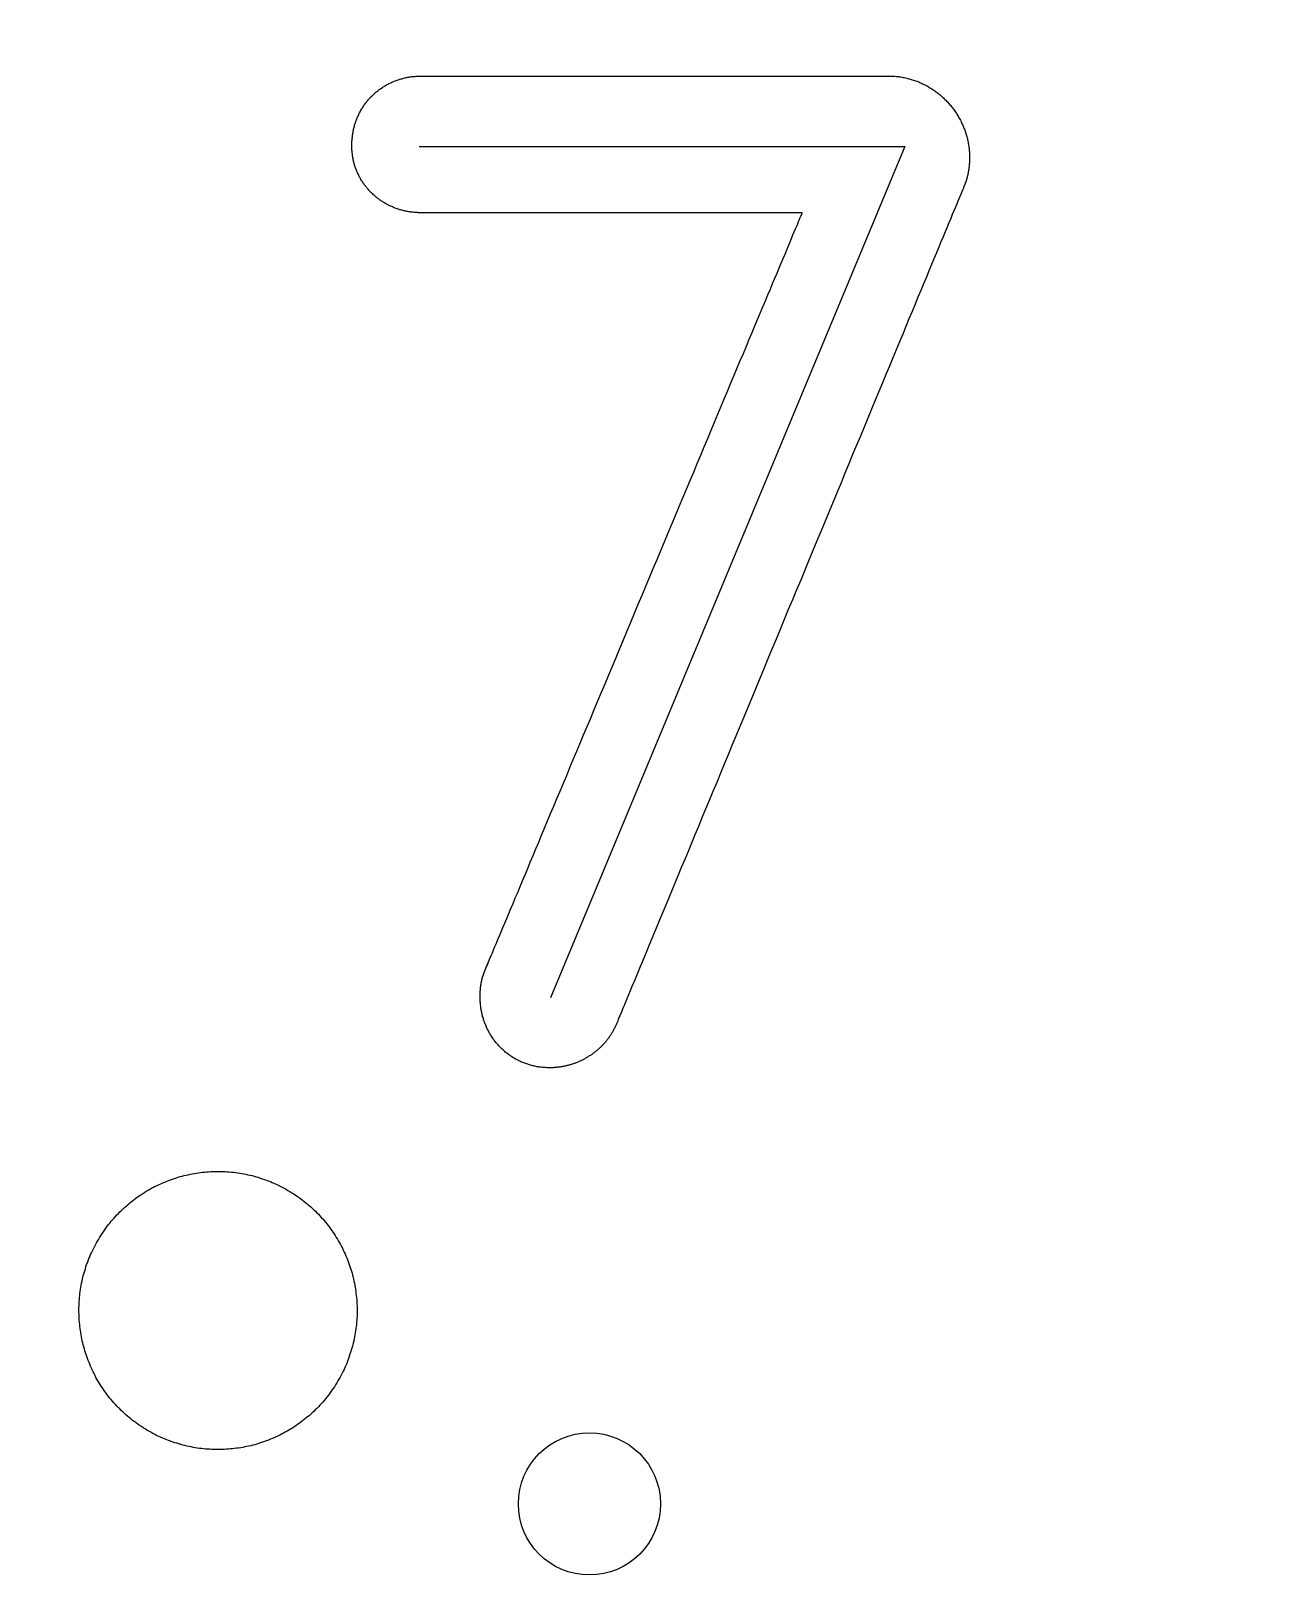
# Model space of a CAD drawing. Extents: x 0.2 to 12, y 0.1 to 9.6.
# Drawn here: x 6.188 to 7.29, y 1.084 to 2.446 of the extents above; entities that cross this region are included whole.
import ezdxf

# ---------------------------------------------------------------- set-up
doc = ezdxf.new("R2010")
doc.units = 0
doc.header["$MEASUREMENT"] = 0
doc.layers.get('0').update_dxf_attribs({"color": 3, "linetype": 'CONTINUOUS'})
doc.layers.add('Engrave', color=6, linetype='CONTINUOUS')

msp = doc.modelspace()

# ---------------------------------------------------------------- linework, layer by layer
msp.add_lwpolyline([(10.1758, 1.0143, 3.52937), (6.0454, 1.0143, -0.260301)], format="xyb")
msp.add_lwpolyline([(6.5875, 1.6207), (6.5908, 1.6287), (6.5916, 1.6307), (6.5926, 1.6328), (6.5936, 1.6352), (6.5946, 1.6378), (6.5958, 1.6406), (6.5971, 1.6436), (6.5984, 1.6468), (6.5998, 1.6501), (6.6013, 1.6537), (6.6028, 1.6574), (6.6045, 1.6613), (6.6062, 1.6654), (6.608, 1.6696), (6.6098, 1.6741), (6.6117, 1.6786), (6.6137, 1.6834), (6.6158, 1.6883), (6.6179, 1.6933), (6.6201, 1.6985), (6.6223, 1.7038), (6.6246, 1.7093), (6.6269, 1.7149), (6.6293, 1.7206), (6.6318, 1.7265), (6.6343, 1.7324), (6.6368, 1.7385), (6.6394, 1.7448), (6.6421, 1.7511), (6.6448, 1.7575), (6.6475, 1.764), (6.6503, 1.7707), (6.6531, 1.7774), (6.656, 1.7842), (6.6589, 1.7911), (6.6618, 1.7981), (6.6647, 1.8052), (6.6677, 1.8124), (6.6708, 1.8196), (6.6738, 1.8269), (6.6769, 1.8342), (6.68, 1.8416), (6.6831, 1.8491), (6.6863, 1.8566), (6.6895, 1.8642), (6.6927, 1.8718), (6.6959, 1.8795), (6.6991, 1.8872), (6.7023, 1.8949), (6.7056, 1.9026), (6.7088, 1.9104), (6.7121, 1.9182), (6.7154, 1.926), (6.7186, 1.9339), (6.7219, 1.9417), (6.7252, 1.9496), (6.7285, 1.9574), (6.7318, 1.9653), (6.7351, 1.9731), (6.7384, 1.981), (6.7416, 1.9888), (6.7449, 1.9966), (6.7482, 2.0044), (6.7514, 2.0121), (6.7546, 2.0198), (6.7579, 2.0275), (6.7611, 2.0352), (6.7643, 2.0428), (6.7674, 2.0504), (6.7706, 2.0579), (6.7737, 2.0654), (6.7768, 2.0728), (6.7799, 2.0801), (6.783, 2.0874), (6.786, 2.0946), (6.789, 2.1018), (6.7919, 2.1089), (6.7949, 2.1159), (6.7978, 2.1228), (6.8006, 2.1296), (6.8034, 2.1363), (6.8062, 2.143), (6.8089, 2.1495), (6.8116, 2.1559), (6.8143, 2.1622), (6.8169, 2.1685), (6.8194, 2.1746), (6.8219, 2.1805), (6.8244, 2.1864), (6.8268, 2.1921), (6.8291, 2.1977), (6.8314, 2.2032), (6.8337, 2.2085), (6.8358, 2.2137), (6.838, 2.2187), (6.84, 2.2236), (6.842, 2.2284), (6.8439, 2.2329), (6.8457, 2.2374), (6.8475, 2.2416), (6.8492, 2.2457), (6.8509, 2.2496), (6.8524, 2.2533), (6.8539, 2.2569), (6.8553, 2.2602), (6.8567, 2.2634), (6.8579, 2.2664), (6.8591, 2.2692), (6.8602, 2.2718), (6.8612, 2.2742), (6.8621, 2.2763), (6.8629, 2.2783), (6.8636, 2.28), (6.8643, 2.2816), (6.8648, 2.2829), (6.8653, 2.2839), (6.8656, 2.2848), (6.8659, 2.2854), (6.866, 2.2857), (6.8661, 2.2859), (6.866, 2.2859), (6.8658, 2.2859), (6.8655, 2.2859), (6.8651, 2.2859), (6.8645, 2.2859), (6.8639, 2.2859), (6.8631, 2.2859), (6.8622, 2.2859), (6.8613, 2.2859), (6.8602, 2.2859), (6.859, 2.2859), (6.8577, 2.2859), (6.8563, 2.2859), (6.8548, 2.2859), (6.8532, 2.2859), (6.8515, 2.2859), (6.8497, 2.2859), (6.8478, 2.2859), (6.8458, 2.2859), (6.8438, 2.2859), (6.8416, 2.2859), (6.8394, 2.2859), (6.8371, 2.2859), (6.8347, 2.2859), (6.8323, 2.2859), (6.8297, 2.2859), (6.8271, 2.2859), (6.8244, 2.2859), (6.8217, 2.2859), (6.8188, 2.2859), (6.816, 2.2859), (6.813, 2.2859), (6.81, 2.2859), (6.8069, 2.2859), (6.8038, 2.2859), (6.8006, 2.2859), (6.7974, 2.2859), (6.7941, 2.2859), (6.7907, 2.2859), (6.7873, 2.2859), (6.7839, 2.2859), (6.7804, 2.2859), (6.7769, 2.2859), (6.7733, 2.2859), (6.7697, 2.2859), (6.7661, 2.2859), (6.7624, 2.2859), (6.7587, 2.2859), (6.755, 2.2859), (6.7512, 2.2859), (6.7474, 2.2859), (6.7436, 2.2859), (6.7398, 2.2859), (6.7359, 2.2859), (6.7321, 2.2859), (6.7282, 2.2859), (6.7243, 2.2859), (6.7203, 2.2859), (6.7164, 2.2859), (6.7125, 2.2859), (6.7085, 2.2859), (6.7046, 2.2859), (6.7006, 2.2859), (6.6967, 2.2859), (6.6927, 2.2859), (6.6888, 2.2859), (6.6848, 2.2859), (6.6809, 2.2859), (6.677, 2.2859), (6.673, 2.2859), (6.6691, 2.2859), (6.6652, 2.2859), (6.6614, 2.2859), (6.6575, 2.2859), (6.6537, 2.2859), (6.6499, 2.2859), (6.6461, 2.2859), (6.6423, 2.2859), (6.6386, 2.2859), (6.6349, 2.2859), (6.6312, 2.2859), (6.6276, 2.2859), (6.624, 2.2859), (6.6204, 2.2859), (6.6169, 2.2859), (6.6134, 2.2859), (6.61, 2.2859), (6.6066, 2.2859), (6.6032, 2.2859), (6.5999, 2.2859), (6.5967, 2.2859), (6.5935, 2.2859), (6.5904, 2.2859), (6.5873, 2.2859), (6.5843, 2.2859), (6.5813, 2.2859), (6.5785, 2.2859), (6.5756, 2.2859), (6.5729, 2.2859), (6.5702, 2.2859), (6.5676, 2.2859), (6.5651, 2.2859), (6.5626, 2.2859), (6.5602, 2.2859), (6.5579, 2.2859), (6.5557, 2.2859), (6.5535, 2.2859), (6.5515, 2.2859), (6.5495, 2.2859), (6.5476, 2.2859), (6.5458, 2.2859), (6.5441, 2.2859), (6.5425, 2.2859), (6.541, 2.2859), (6.5396, 2.2859), (6.5383, 2.2859), (6.5371, 2.2859), (6.536, 2.2859), (6.5351, 2.2859), (6.5342, 2.2859), (6.5334, 2.2859), (6.5327, 2.2859), (6.5322, 2.2859), (6.5318, 2.2859), (6.5315, 2.2859), (6.5313, 2.2859), (6.5312, 2.2859), (6.5303, 2.2859), (6.5293, 2.2859), (6.5284, 2.2859), (6.5274, 2.286), (6.5265, 2.286), (6.5256, 2.2861), (6.5247, 2.2862), (6.5237, 2.2863), (6.5228, 2.2864), (6.5219, 2.2865), (6.521, 2.2866), (6.5201, 2.2868), (6.5192, 2.2869), (6.5183, 2.2871), (6.5175, 2.2873), (6.5166, 2.2875), (6.5157, 2.2877), (6.5148, 2.2879), (6.514, 2.2881), (6.5131, 2.2884), (6.5123, 2.2886), (6.5115, 2.2889), (6.5106, 2.2891), (6.5098, 2.2894), (6.509, 2.2897), (6.5082, 2.29), (6.5073, 2.2903), (6.5066, 2.2906), (6.5058, 2.291), (6.505, 2.2913), (6.5042, 2.2917), (6.5034, 2.292), (6.5026, 2.2924), (6.5019, 2.2928), (6.5011, 2.2932), (6.5004, 2.2936), (6.4996, 2.294), (6.4989, 2.2944), (6.4982, 2.2948), (6.4975, 2.2953), (6.4968, 2.2957), (6.4961, 2.2962), (6.4954, 2.2967), (6.4947, 2.2971), (6.494, 2.2976), (6.4933, 2.2981), (6.4927, 2.2986), (6.492, 2.2991), (6.4914, 2.2996), (6.4907, 2.3002), (6.4901, 2.3007), (6.4895, 2.3013), (6.4889, 2.3018), (6.4883, 2.3024), (6.4877, 2.3029), (6.4871, 2.3035), (6.4865, 2.3041), (6.4859, 2.3047), (6.4854, 2.3053), (6.4848, 2.3059), (6.4843, 2.3065), (6.4837, 2.3071), (6.4832, 2.3077), (6.4827, 2.3084), (6.4822, 2.309), (6.4817, 2.3097), (6.4812, 2.3103), (6.4807, 2.311), (6.4803, 2.3117), (6.4798, 2.3123), (6.4793, 2.313), (6.4789, 2.3137), (6.4785, 2.3144), (6.478, 2.3151), (6.4776, 2.3158), (6.4772, 2.3165), (6.4768, 2.3172), (6.4764, 2.3179), (6.4761, 2.3187), (6.4757, 2.3194), (6.4754, 2.3201), (6.475, 2.3209), (6.4747, 2.3216), (6.4744, 2.3224), (6.4741, 2.3231), (6.4738, 2.3239), (6.4735, 2.3247), (6.4732, 2.3254), (6.4729, 2.3262), (6.4727, 2.327), (6.4724, 2.3278), (6.4722, 2.3286), (6.472, 2.3294), (6.4718, 2.3302), (6.4715, 2.331), (6.4714, 2.3318), (6.4712, 2.3326), (6.471, 2.3334), (6.4709, 2.3342), (6.4707, 2.3351), (6.4706, 2.3359), (6.4705, 2.3367), (6.4704, 2.3376), (6.4703, 2.3384), (6.4702, 2.3392), (6.4701, 2.3401), (6.47, 2.3409), (6.47, 2.3418), (6.4699, 2.3426), (6.4699, 2.3435), (6.4699, 2.3443), (6.4699, 2.3452), (6.4699, 2.3461), (6.4699, 2.347), (6.47, 2.348), (6.47, 2.3489), (6.4701, 2.3498), (6.4702, 2.3507), (6.4703, 2.3516), (6.4704, 2.3525), (6.4705, 2.3534), (6.4706, 2.3542), (6.4707, 2.3551), (6.4709, 2.356), (6.471, 2.3569), (6.4712, 2.3577), (6.4714, 2.3586), (6.4715, 2.3594), (6.4718, 2.3603), (6.472, 2.3612), (6.4722, 2.362), (6.4724, 2.3628), (6.4727, 2.3637), (6.4729, 2.3645), (6.4732, 2.3653), (6.4735, 2.3661), (6.4738, 2.3669), (6.4741, 2.3677), (6.4744, 2.3685), (6.4747, 2.3693), (6.475, 2.3701), (6.4754, 2.3709), (6.4757, 2.3717), (6.4761, 2.3724), (6.4764, 2.3732), (6.4768, 2.3739), (6.4772, 2.3747), (6.4776, 2.3754), (6.478, 2.3762), (6.4785, 2.3769), (6.4789, 2.3776), (6.4793, 2.3783), (6.4798, 2.379), (6.4803, 2.3797), (6.4807, 2.3804), (6.4812, 2.3811), (6.4817, 2.3818), (6.4822, 2.3825), (6.4827, 2.3831), (6.4832, 2.3838), (6.4837, 2.3844), (6.4843, 2.3851), (6.4848, 2.3857), (6.4854, 2.3863), (6.4859, 2.3869), (6.4865, 2.3875), (6.4871, 2.3881), (6.4877, 2.3887), (6.4883, 2.3893), (6.4889, 2.3899), (6.4895, 2.3905), (6.4901, 2.391), (6.4907, 2.3916), (6.4914, 2.3921), (6.492, 2.3926), (6.4927, 2.3932), (6.4933, 2.3937), (6.494, 2.3942), (6.4947, 2.3947), (6.4954, 2.3952), (6.4961, 2.3956), (6.4968, 2.3961), (6.4975, 2.3966), (6.4982, 2.397), (6.4989, 2.3974), (6.4996, 2.3979), (6.5004, 2.3983), (6.5011, 2.3987), (6.5019, 2.3991), (6.5026, 2.3995), (6.5034, 2.3999), (6.5042, 2.4002), (6.505, 2.4006), (6.5058, 2.4009), (6.5066, 2.4013), (6.5073, 2.4016), (6.5082, 2.4019), (6.509, 2.4022), (6.5098, 2.4025), (6.5106, 2.4028), (6.5115, 2.4031), (6.5123, 2.4033), (6.5131, 2.4036), (6.514, 2.4038), (6.5148, 2.404), (6.5157, 2.4043), (6.5166, 2.4045), (6.5175, 2.4047), (6.5183, 2.4048), (6.5192, 2.405), (6.5201, 2.4052), (6.521, 2.4053), (6.5219, 2.4054), (6.5228, 2.4056), (6.5237, 2.4057), (6.5247, 2.4058), (6.5256, 2.4058), (6.5265, 2.4059), (6.5274, 2.406), (6.5284, 2.406), (6.5293, 2.406), (6.5303, 2.4061), (6.5312, 2.4061), (6.5313, 2.4061), (6.5315, 2.4061), (6.5319, 2.4061), (6.5324, 2.4061), (6.5331, 2.4061), (6.5339, 2.4061), (6.5348, 2.4061), (6.5359, 2.4061), (6.5371, 2.4061), (6.5385, 2.4061), (6.5399, 2.4061), (6.5415, 2.4061), (6.5433, 2.4061), (6.5451, 2.4061), (6.5471, 2.4061), (6.5492, 2.4061), (6.5514, 2.4061), (6.5537, 2.4061), (6.5561, 2.4061), (6.5586, 2.4061), (6.5612, 2.4061), (6.564, 2.4061), (6.5668, 2.4061), (6.5697, 2.4061), (6.5727, 2.4061), (6.5759, 2.4061), (6.5791, 2.4061), (6.5823, 2.4061), (6.5857, 2.4061), (6.5892, 2.4061), (6.5927, 2.4061), (6.5963, 2.4061), (6.6, 2.4061), (6.6038, 2.4061), (6.6077, 2.4061), (6.6116, 2.4061), (6.6155, 2.4061), (6.6196, 2.4061), (6.6237, 2.4061), (6.6278, 2.4061), (6.6321, 2.4061), (6.6363, 2.4061), (6.6406, 2.4061), (6.645, 2.4061), (6.6494, 2.4061), (6.6539, 2.4061), (6.6584, 2.4061), (6.6629, 2.4061), (6.6675, 2.4061), (6.6721, 2.4061), (6.6768, 2.4061), (6.6815, 2.4061), (6.6862, 2.4061), (6.6909, 2.4061), (6.6957, 2.4061), (6.7004, 2.4061), (6.7052, 2.4061), (6.71, 2.4061), (6.7149, 2.4061), (6.7197, 2.4061), (6.7245, 2.4061), (6.7294, 2.4061), (6.7342, 2.4061), (6.7391, 2.4061), (6.7439, 2.4061), (6.7488, 2.4061), (6.7536, 2.4061), (6.7585, 2.4061), (6.7633, 2.4061), (6.7681, 2.4061), (6.7729, 2.4061), (6.7777, 2.4061), (6.7824, 2.4061), (6.7872, 2.4061), (6.7919, 2.4061), (6.7965, 2.4061), (6.8012, 2.4061), (6.8058, 2.4061), (6.8104, 2.4061), (6.8149, 2.4061), (6.8194, 2.4061), (6.8239, 2.4061), (6.8283, 2.4061), (6.8327, 2.4061), (6.837, 2.4061), (6.8413, 2.4061), (6.8455, 2.4061), (6.8497, 2.4061), (6.8538, 2.4061), (6.8578, 2.4061), (6.8618, 2.4061), (6.8657, 2.4061), (6.8695, 2.4061), (6.8733, 2.4061), (6.877, 2.4061), (6.8806, 2.4061), (6.8842, 2.4061), (6.8876, 2.4061), (6.891, 2.4061), (6.8943, 2.4061), (6.8975, 2.4061), (6.9006, 2.4061), (6.9036, 2.4061), (6.9066, 2.4061), (6.9094, 2.4061), (6.9121, 2.4061), (6.9148, 2.4061), (6.9173, 2.4061), (6.9197, 2.4061), (6.922, 2.4061), (6.9242, 2.4061), (6.9263, 2.4061), (6.9282, 2.4061), (6.9301, 2.4061), (6.9318, 2.4061), (6.9334, 2.4061), (6.9349, 2.4061), (6.9362, 2.4061), (6.9374, 2.4061), (6.9385, 2.4061), (6.9394, 2.4061), (6.9402, 2.4061), (6.9409, 2.4061), (6.9414, 2.4061), (6.9418, 2.4061), (6.942, 2.4061), (6.9421, 2.4061), (6.9432, 2.4061), (6.9443, 2.406), (6.9453, 2.406), (6.9464, 2.4059), (6.9475, 2.4059), (6.9486, 2.4058), (6.9496, 2.4057), (6.9507, 2.4056), (6.9517, 2.4054), (6.9527, 2.4053), (6.9538, 2.4051), (6.9548, 2.4049), (6.9558, 2.4047), (6.9568, 2.4045), (6.9579, 2.4043), (6.9589, 2.404), (6.9599, 2.4038), (6.9609, 2.4035), (6.9618, 2.4032), (6.9628, 2.4029), (6.9638, 2.4026), (6.9648, 2.4023), (6.9657, 2.402), (6.9667, 2.4016), (6.9676, 2.4013), (6.9686, 2.4009), (6.9695, 2.4005), (6.9704, 2.4001), (6.9713, 2.3997), (6.9722, 2.3992), (6.9731, 2.3988), (6.974, 2.3983), (6.9749, 2.3979), (6.9758, 2.3974), (6.9767, 2.3969), (6.9775, 2.3964), (6.9784, 2.3959), (6.9792, 2.3954), (6.9801, 2.3948), (6.9809, 2.3943), (6.9817, 2.3937), (6.9826, 2.3932), (6.9834, 2.3926), (6.9842, 2.392), (6.9849, 2.3914), (6.9857, 2.3908), (6.9865, 2.3901), (6.9873, 2.3895), (6.988, 2.3889), (6.9888, 2.3882), (6.9895, 2.3876), (6.9902, 2.3869), (6.9909, 2.3862), (6.9916, 2.3855), (6.9923, 2.3848), (6.993, 2.3841), (6.9937, 2.3834), (6.9944, 2.3827), (6.995, 2.3819), (6.9957, 2.3812), (6.9963, 2.3805), (6.9969, 2.3797), (6.9976, 2.3789), (6.9982, 2.3782), (6.9988, 2.3774), (6.9993, 2.3766), (6.9999, 2.3758), (7.0005, 2.375), (7.001, 2.3742), (7.0016, 2.3733), (7.0021, 2.3725), (7.0026, 2.3717), (7.0031, 2.3709), (7.0036, 2.37), (7.0041, 2.3692), (7.0046, 2.3683), (7.0051, 2.3674), (7.0055, 2.3666), (7.0059, 2.3657), (7.0064, 2.3648), (7.0068, 2.3639), (7.0072, 2.363), (7.0076, 2.3621), (7.008, 2.3612), (7.0083, 2.3603), (7.0087, 2.3594), (7.009, 2.3585), (7.0093, 2.3576), (7.0097, 2.3566), (7.01, 2.3557), (7.0103, 2.3548), (7.0105, 2.3538), (7.0108, 2.3529), (7.0111, 2.3519), (7.0113, 2.351), (7.0115, 2.3501), (7.0117, 2.3491), (7.0119, 2.3481), (7.0121, 2.3472), (7.0123, 2.3462), (7.0124, 2.3452), (7.0126, 2.3443), (7.0127, 2.3433), (7.0128, 2.3423), (7.0129, 2.3413), (7.013, 2.3404), (7.0131, 2.3394), (7.0131, 2.3384), (7.0132, 2.3374), (7.0132, 2.3364), (7.0132, 2.3354), (7.0132, 2.3348), (7.0132, 2.3346), (7.0132, 2.3344), (7.0132, 2.3341), (7.0132, 2.3339), (7.0132, 2.3337), (7.0132, 2.3334), (7.0132, 2.3332), (7.0132, 2.333), (7.0132, 2.3327), (7.0132, 2.3325), (7.0132, 2.3323), (7.0132, 2.332), (7.0132, 2.3318), (7.0132, 2.3316), (7.0132, 2.3314), (7.0132, 2.3311), (7.0131, 2.3309), (7.0131, 2.3307), (7.0131, 2.3304), (7.0131, 2.3302), (7.0131, 2.33), (7.0131, 2.3297), (7.0131, 2.3295), (7.0131, 2.3293), (7.013, 2.3291), (7.013, 2.3288), (7.013, 2.3286), (7.013, 2.3284), (7.013, 2.3281), (7.0129, 2.3279), (7.0129, 2.3277), (7.0129, 2.3274), (7.0129, 2.3272), (7.0129, 2.327), (7.0128, 2.3267), (7.0128, 2.3265), (7.0128, 2.3263), (7.0128, 2.326), (7.0127, 2.3258), (7.0127, 2.3256), (7.0127, 2.3254), (7.0126, 2.3251), (7.0126, 2.3249), (7.0126, 2.3247), (7.0125, 2.3244), (7.0125, 2.3242), (7.0125, 2.324), (7.0124, 2.3237), (7.0124, 2.3235), (7.0124, 2.3233), (7.0123, 2.323), (7.0123, 2.3228), (7.0123, 2.3226), (7.0122, 2.3224), (7.0122, 2.3221), (7.0121, 2.3219), (7.0121, 2.3217), (7.0121, 2.3214), (7.012, 2.3212), (7.012, 2.321), (7.0119, 2.3207), (7.0119, 2.3205), (7.0118, 2.3203), (7.0118, 2.32), (7.0117, 2.3198), (7.0117, 2.3196), (7.0116, 2.3194), (7.0116, 2.3191), (7.0115, 2.3189), (7.0115, 2.3187), (7.0114, 2.3184), (7.0113, 2.3182), (7.0113, 2.318), (7.0112, 2.3177), (7.0112, 2.3175), (7.0111, 2.3173), (7.0111, 2.317), (7.011, 2.3168), (7.0109, 2.3166), (7.0109, 2.3163), (7.0108, 2.3161), (7.0107, 2.3159), (7.0107, 2.3157), (7.0106, 2.3154), (7.0105, 2.3152), (7.0105, 2.315), (7.0104, 2.3147), (7.0103, 2.3145), (7.0102, 2.3143), (7.0102, 2.314), (7.0101, 2.3138), (7.01, 2.3136), (7.0099, 2.3134), (7.0099, 2.3131), (7.0098, 2.3129), (7.0097, 2.3126), (7.0096, 2.3124), (7.0095, 2.3122), (7.0094, 2.312), (7.0094, 2.3117), (7.0093, 2.3115), (7.0092, 2.3113), (7.0091, 2.311), (7.009, 2.3108), (7.0089, 2.3106), (7.0088, 2.3103), (7.0087, 2.3101), (7.0086, 2.3099), (7.0085, 2.3096), (7.0084, 2.3094), (7.0083, 2.3092), (7.0083, 2.309), (7.0081, 2.3086), (7.0078, 2.308), (7.0075, 2.307), (7.007, 2.3059), (7.0064, 2.3044), (7.0057, 2.3027), (7.0049, 2.3008), (7.004, 2.2986), (7.003, 2.2962), (7.0019, 2.2936), (7.0007, 2.2907), (6.9994, 2.2876), (6.998, 2.2843), (6.9966, 2.2808), (6.995, 2.2771), (6.9934, 2.2731), (6.9917, 2.269), (6.9899, 2.2647), (6.988, 2.2602), (6.9861, 2.2555), (6.984, 2.2506), (6.9819, 2.2455), (6.9797, 2.2403), (6.9775, 2.2349), (6.9752, 2.2293), (6.9728, 2.2235), (6.9704, 2.2176), (6.9678, 2.2116), (6.9653, 2.2054), (6.9626, 2.1991), (6.9599, 2.1926), (6.9572, 2.1859), (6.9544, 2.1792), (6.9515, 2.1723), (6.9486, 2.1653), (6.9457, 2.1582), (6.9427, 2.151), (6.9396, 2.1436), (6.9365, 2.1362), (6.9334, 2.1286), (6.9302, 2.121), (6.927, 2.1132), (6.9238, 2.1054), (6.9205, 2.0975), (6.9172, 2.0895), (6.9138, 2.0814), (6.9104, 2.0733), (6.907, 2.0651), (6.9036, 2.0568), (6.9002, 2.0485), (6.8967, 2.0401), (6.8932, 2.0317), (6.8897, 2.0232), (6.8861, 2.0147), (6.8826, 2.0061), (6.879, 1.9975), (6.8754, 1.9889), (6.8718, 1.9803), (6.8683, 1.9716), (6.8647, 1.9629), (6.861, 1.9543), (6.8574, 1.9456), (6.8538, 1.9369), (6.8502, 1.9282), (6.8466, 1.9195), (6.843, 1.9108), (6.8394, 1.9022), (6.8358, 1.8936), (6.8323, 1.8849), (6.8287, 1.8764), (6.8252, 1.8678), (6.8216, 1.8593), (6.8181, 1.8508), (6.8146, 1.8424), (6.8111, 1.834), (6.8077, 1.8257), (6.8042, 1.8174), (6.8008, 1.8092), (6.7975, 1.8011), (6.7941, 1.793), (6.7908, 1.785), (6.7875, 1.7771), (6.7843, 1.7692), (6.7811, 1.7615), (6.7779, 1.7539), (6.7748, 1.7463), (6.7717, 1.7389), (6.7686, 1.7315), (6.7656, 1.7243), (6.7627, 1.7172), (6.7597, 1.7102), (6.7569, 1.7033), (6.7541, 1.6965), (6.7513, 1.6899), (6.7486, 1.6834), (6.746, 1.6771), (6.7434, 1.6709), (6.7409, 1.6648), (6.7385, 1.6589), (6.7361, 1.6532), (6.7338, 1.6476), (6.7315, 1.6422), (6.7294, 1.6369), (6.7273, 1.6319), (6.7252, 1.627), (6.7233, 1.6223), (6.7214, 1.6178), (6.7196, 1.6134), (6.7179, 1.6093), (6.7163, 1.6054), (6.7147, 1.6017), (6.7133, 1.5981), (6.7119, 1.5948), (6.7106, 1.5918), (6.7094, 1.5889), (6.7083, 1.5863), (6.7073, 1.5839), (6.7064, 1.5817), (6.7056, 1.5797), (6.7049, 1.5781), (6.7043, 1.5766), (6.7038, 1.5754), (6.7035, 1.5745), (6.7032, 1.5738), (6.703, 1.5734), (6.7029, 1.5733), (6.7027, 1.5726), (6.7024, 1.5719), (6.7021, 1.5712), (6.7018, 1.5706), (6.7015, 1.5699), (6.7011, 1.5692), (6.7008, 1.5686), (6.7005, 1.5679), (6.7001, 1.5673), (6.6998, 1.5666), (6.6994, 1.566), (6.6991, 1.5654), (6.6987, 1.5647), (6.6983, 1.5641), (6.698, 1.5635), (6.6976, 1.5629), (6.6972, 1.5623), (6.6968, 1.5617), (6.6964, 1.5611), (6.6959, 1.5605), (6.6955, 1.5599), (6.6951, 1.5594), (6.6947, 1.5588), (6.6942, 1.5582), (6.6938, 1.5577), (6.6933, 1.5571), (6.6929, 1.5566), (6.6924, 1.556), (6.6919, 1.5555), (6.6915, 1.555), (6.691, 1.5545), (6.6905, 1.5539), (6.69, 1.5534), (6.6895, 1.5529), (6.689, 1.5524), (6.6885, 1.5519), (6.688, 1.5515), (6.6875, 1.551), (6.6869, 1.5505), (6.6864, 1.55), (6.6859, 1.5496), (6.6853, 1.5491), (6.6848, 1.5487), (6.6843, 1.5482), (6.6837, 1.5478), (6.6831, 1.5474), (6.6826, 1.5469), (6.682, 1.5465), (6.6814, 1.5461), (6.6809, 1.5457), (6.6803, 1.5453), (6.6797, 1.5449), (6.6791, 1.5445), (6.6785, 1.5442), (6.6779, 1.5438), (6.6773, 1.5434), (6.6767, 1.5431), (6.6761, 1.5427), (6.6755, 1.5424), (6.6749, 1.542), (6.6743, 1.5417), (6.6737, 1.5414), (6.6731, 1.541), (6.6724, 1.5407), (6.6718, 1.5404), (6.6712, 1.5401), (6.6706, 1.5398), (6.6699, 1.5396), (6.6693, 1.5393), (6.6686, 1.539), (6.668, 1.5387), (6.6673, 1.5385), (6.6667, 1.5382), (6.666, 1.538), (6.6654, 1.5378), (6.6647, 1.5375), (6.6641, 1.5373), (6.6634, 1.5371), (6.6627, 1.5369), (6.6621, 1.5367), (6.6614, 1.5365), (6.6607, 1.5363), (6.6601, 1.5361), (6.6594, 1.536), (6.6587, 1.5358), (6.658, 1.5356), (6.6574, 1.5355), (6.6567, 1.5353), (6.656, 1.5352), (6.6553, 1.5351), (6.6546, 1.5349), (6.654, 1.5348), (6.6533, 1.5347), (6.6526, 1.5346), (6.6519, 1.5346), (6.6512, 1.5345), (6.6505, 1.5344), (6.6498, 1.5343), (6.6491, 1.5343), (6.6484, 1.5342), (6.6478, 1.5342), (6.6471, 1.5341), (6.6464, 1.5341), (6.6457, 1.5341), (6.645, 1.5341), (6.6443, 1.534), (6.6434, 1.5341), (6.6424, 1.5341), (6.6414, 1.5341), (6.6404, 1.5342), (6.6395, 1.5342), (6.6385, 1.5343), (6.6375, 1.5344), (6.6365, 1.5345), (6.6356, 1.5346), (6.6346, 1.5347), (6.6337, 1.5349), (6.6327, 1.535), (6.6318, 1.5352), (6.6309, 1.5354), (6.63, 1.5356), (6.629, 1.5358), (6.6281, 1.536), (6.6272, 1.5363), (6.6263, 1.5365), (6.6254, 1.5368), (6.6246, 1.5371), (6.6237, 1.5374), (6.6228, 1.5377), (6.622, 1.538), (6.6211, 1.5383), (6.6203, 1.5387), (6.6194, 1.539), (6.6186, 1.5394), (6.6178, 1.5398), (6.6169, 1.5402), (6.6161, 1.5406), (6.6153, 1.541), (6.6145, 1.5414), (6.6137, 1.5418), (6.613, 1.5423), (6.6122, 1.5427), (6.6114, 1.5432), (6.6107, 1.5437), (6.6099, 1.5442), (6.6092, 1.5447), (6.6085, 1.5452), (6.6077, 1.5457), (6.607, 1.5462), (6.6063, 1.5468), (6.6056, 1.5473), (6.6049, 1.5479), (6.6043, 1.5485), (6.6036, 1.5491), (6.6029, 1.5497), (6.6023, 1.5503), (6.6016, 1.5509), (6.601, 1.5515), (6.6004, 1.5521), (6.5998, 1.5528), (6.5992, 1.5534), (6.5986, 1.5541), (6.598, 1.5547), (6.5974, 1.5554), (6.5968, 1.5561), (6.5963, 1.5568), (6.5957, 1.5575), (6.5952, 1.5582), (6.5947, 1.5589), (6.5942, 1.5596), (6.5936, 1.5604), (6.5932, 1.5611), (6.5927, 1.5619), (6.5922, 1.5626), (6.5917, 1.5634), (6.5913, 1.5642), (6.5908, 1.5649), (6.5904, 1.5657), (6.59, 1.5665), (6.5896, 1.5673), (6.5892, 1.5681), (6.5888, 1.5689), (6.5884, 1.5698), (6.5881, 1.5706), (6.5877, 1.5714), (6.5874, 1.5723), (6.587, 1.5731), (6.5867, 1.574), (6.5864, 1.5748), (6.5861, 1.5757), (6.5858, 1.5766), (6.5856, 1.5774), (6.5853, 1.5783), (6.585, 1.5792), (6.5848, 1.5801), (6.5846, 1.581), (6.5844, 1.5819), (6.5842, 1.5828), (6.584, 1.5837), (6.5838, 1.5846), (6.5837, 1.5855), (6.5835, 1.5865), (6.5834, 1.5874), (6.5833, 1.5883), (6.5831, 1.5893), (6.583, 1.5902), (6.583, 1.5912), (6.5829, 1.5921), (6.5828, 1.5931), (6.5828, 1.594), (6.5828, 1.595), (6.5828, 1.596), (6.5827, 1.5967), (6.5827, 1.5969), (6.5828, 1.5972), (6.5828, 1.5974), (6.5828, 1.5976), (6.5828, 1.5979), (6.5828, 1.5981), (6.5828, 1.5984), (6.5828, 1.5986), (6.5828, 1.5988), (6.5828, 1.5991), (6.5828, 1.5993), (6.5828, 1.5995), (6.5828, 1.5998), (6.5828, 1.6), (6.5828, 1.6002), (6.5828, 1.6005), (6.5828, 1.6007), (6.5829, 1.6009), (6.5829, 1.6012), (6.5829, 1.6014), (6.5829, 1.6016), (6.5829, 1.6019), (6.5829, 1.6021), (6.583, 1.6023), (6.583, 1.6026), (6.583, 1.6028), (6.583, 1.603), (6.583, 1.6033), (6.5831, 1.6035), (6.5831, 1.6037), (6.5831, 1.6039), (6.5831, 1.6042), (6.5832, 1.6044), (6.5832, 1.6046), (6.5832, 1.6048), (6.5832, 1.6051), (6.5833, 1.6053), (6.5833, 1.6055), (6.5833, 1.6057), (6.5833, 1.606), (6.5834, 1.6062), (6.5834, 1.6064), (6.5834, 1.6067), (6.5835, 1.6069), (6.5835, 1.6071), (6.5835, 1.6073), (6.5836, 1.6076), (6.5836, 1.6078), (6.5837, 1.608), (6.5837, 1.6082), (6.5837, 1.6084), (6.5838, 1.6087), (6.5838, 1.6089), (6.5839, 1.6091), (6.5839, 1.6093), (6.584, 1.6096), (6.584, 1.6098), (6.5841, 1.61), (6.5841, 1.6103), (6.5842, 1.6105), (6.5842, 1.6107), (6.5843, 1.6109), (6.5843, 1.6112), (6.5844, 1.6114), (6.5844, 1.6116), (6.5845, 1.6118), (6.5845, 1.6121), (6.5846, 1.6123), (6.5846, 1.6125), (6.5847, 1.6127), (6.5848, 1.613), (6.5848, 1.6132), (6.5849, 1.6134), (6.585, 1.6136), (6.585, 1.6139), (6.5851, 1.6141), (6.5852, 1.6143), (6.5852, 1.6146), (6.5853, 1.6148), (6.5854, 1.615), (6.5854, 1.6152), (6.5855, 1.6155), (6.5856, 1.6157), (6.5857, 1.6159), (6.5857, 1.6162), (6.5858, 1.6164), (6.5859, 1.6166), (6.586, 1.6169), (6.5861, 1.6171), (6.5862, 1.6173), (6.5862, 1.6176), (6.5863, 1.6178), (6.5864, 1.618), (6.5865, 1.6183), (6.5866, 1.6185), (6.5867, 1.6187), (6.5868, 1.619), (6.5869, 1.6192), (6.587, 1.6194), (6.587, 1.6197), (6.5872, 1.6199), (6.5872, 1.6202), (6.5873, 1.6204), (6.5874, 1.6206), (6.5876, 1.6209), (6.5877, 1.6211), (6.5877, 1.6212), (6.5879, 1.6216), (6.5881, 1.6222), (6.5885, 1.6231), (6.5889, 1.6241), (6.5895, 1.6254), (6.5901, 1.627)])
msp.add_polyline3d([(6.2463, 1.3817, 0), (6.2473, 1.3834, 0), (6.2483, 1.3851, 0), (6.2494, 1.3867, 0), (6.2504, 1.3883, 0), (6.2515, 1.3899, 0), (6.2526, 1.3915, 0), (6.2537, 1.393, 0), (6.2548, 1.3946, 0), (6.256, 1.3961, 0), (6.2572, 1.3975, 0), (6.2584, 1.399, 0), (6.2596, 1.4004, 0), (6.2608, 1.4019, 0), (6.2621, 1.4033, 0), (6.2634, 1.4046, 0), (6.2647, 1.406, 0), (6.266, 1.4073, 0), (6.2673, 1.4086, 0), (6.2687, 1.4099, 0), (6.27, 1.4111, 0), (6.2714, 1.4124, 0), (6.2728, 1.4136, 0), (6.2742, 1.4148, 0), (6.2756, 1.4159, 0), (6.2771, 1.4171, 0), (6.2786, 1.4182, 0), (6.28, 1.4193, 0), (6.2815, 1.4204, 0), (6.283, 1.4214, 0), (6.2845, 1.4224, 0), (6.2861, 1.4234, 0), (6.2876, 1.4244, 0), (6.2892, 1.4254, 0), (6.2907, 1.4263, 0), (6.2923, 1.4272, 0), (6.2939, 1.4281, 0), (6.2955, 1.4289, 0), (6.2971, 1.4298, 0), (6.2988, 1.4306, 0), (6.3004, 1.4313, 0), (6.3021, 1.4321, 0), (6.3037, 1.4328, 0), (6.3054, 1.4335, 0), (6.3071, 1.4342, 0), (6.3088, 1.4349, 0), (6.3105, 1.4355, 0), (6.3122, 1.4361, 0), (6.3139, 1.4367, 0), (6.3156, 1.4372, 0), (6.3173, 1.4378, 0), (6.3191, 1.4383, 0), (6.3208, 1.4388, 0), (6.3226, 1.4392, 0), (6.3243, 1.4396, 0), (6.3261, 1.44, 0), (6.3279, 1.4404, 0), (6.3296, 1.4408, 0), (6.3314, 1.4411, 0), (6.3332, 1.4414, 0), (6.335, 1.4417, 0), (6.3368, 1.4419, 0), (6.3386, 1.4421, 0), (6.3404, 1.4423, 0), (6.3422, 1.4425, 0), (6.344, 1.4426, 0), (6.3458, 1.4427, 0), (6.3476, 1.4428, 0), (6.3495, 1.4429, 0), (6.3513, 1.4429, 0), (6.3531, 1.4429, 0), (6.3549, 1.4429, 0), (6.3568, 1.4428, 0), (6.3586, 1.4427, 0), (6.3604, 1.4426, 0), (6.3622, 1.4425, 0), (6.3641, 1.4423, 0), (6.3659, 1.4421, 0), (6.3677, 1.4419, 0), (6.3695, 1.4417, 0), (6.3713, 1.4414, 0), (6.3732, 1.4411, 0), (6.375, 1.4408, 0), (6.3768, 1.4404, 0), (6.3786, 1.44, 0), (6.3804, 1.4396, 0), (6.3822, 1.4392, 0), (6.384, 1.4387, 0), (6.3858, 1.4382, 0), (6.3876, 1.4377, 0), (6.3894, 1.4371, 0), (6.3912, 1.4365, 0), (6.393, 1.4359, 0), (6.3947, 1.4353, 0), (6.3965, 1.4346, 0), (6.3983, 1.4339, 0), (6.4, 1.4332, 0), (6.4018, 1.4324, 0), (6.4035, 1.4316, 0), (6.4053, 1.4308, 0), (6.407, 1.4299, 0), (6.4087, 1.4291, 0), (6.4104, 1.4282, 0), (6.4121, 1.4272, 0), (6.4138, 1.4262, 0), (6.4155, 1.4253, 0), (6.4171, 1.4242, 0), (6.4188, 1.4232, 0), (6.4204, 1.4221, 0), (6.422, 1.4211, 0), (6.4235, 1.42, 0), (6.4251, 1.4188, 0), (6.4266, 1.4177, 0), (6.4281, 1.4165, 0), (6.4296, 1.4153, 0), (6.431, 1.4141, 0), (6.4325, 1.4129, 0), (6.4339, 1.4117, 0), (6.4353, 1.4104, 0), (6.4366, 1.4091, 0), (6.438, 1.4078, 0), (6.4393, 1.4065, 0), (6.4406, 1.4052, 0), (6.4419, 1.4038, 0), (6.4431, 1.4025, 0), (6.4444, 1.4011, 0), (6.4456, 1.3997, 0), (6.4467, 1.3983, 0), (6.4479, 1.3968, 0), (6.449, 1.3954, 0), (6.4502, 1.3939, 0), (6.4512, 1.3924, 0), (6.4523, 1.3909, 0), (6.4533, 1.3894, 0), (6.4544, 1.3879, 0), (6.4554, 1.3864, 0), (6.4563, 1.3848, 0), (6.4573, 1.3833, 0), (6.4582, 1.3817, 0), (6.4591, 1.3801, 0), (6.46, 1.3785, 0), (6.4608, 1.3769, 0), (6.4616, 1.3753, 0), (6.4624, 1.3736, 0), (6.4632, 1.372, 0), (6.464, 1.3704, 0), (6.4647, 1.3687, 0), (6.4654, 1.367, 0), (6.4661, 1.3653, 0), (6.4667, 1.3636, 0), (6.4673, 1.3619, 0), (6.4679, 1.3602, 0), (6.4685, 1.3585, 0), (6.4691, 1.3568, 0), (6.4696, 1.3551, 0), (6.4701, 1.3533, 0), (6.4705, 1.3516, 0), (6.471, 1.3498, 0), (6.4714, 1.3481, 0), (6.4718, 1.3463, 0), (6.4722, 1.3445, 0), (6.4725, 1.3427, 0), (6.4728, 1.341, 0), (6.4731, 1.3392, 0), (6.4734, 1.3374, 0), (6.4736, 1.3356, 0), (6.4738, 1.3338, 0), (6.474, 1.332, 0), (6.4742, 1.3302, 0), (6.4743, 1.3283, 0), (6.4744, 1.3265, 0), (6.4745, 1.3247, 0), (6.4745, 1.3229, 0), (6.4746, 1.3211, 0), (6.4746, 1.3193, 0), (6.4745, 1.3174, 0), (6.4745, 1.3156, 0), (6.4744, 1.3138, 0), (6.4743, 1.312, 0), (6.4741, 1.3101, 0), (6.474, 1.3083, 0), (6.4738, 1.3065, 0), (6.4735, 1.3047, 0), (6.4733, 1.3028, 0), (6.473, 1.301, 0), (6.4727, 1.2992, 0), (6.4724, 1.2974, 0), (6.472, 1.2956, 0), (6.4716, 1.2938, 0), (6.4712, 1.2919, 0), (6.4707, 1.2901, 0), (6.4702, 1.2883, 0), (6.4697, 1.2865, 0), (6.4692, 1.2847, 0), (6.4686, 1.283, 0), (6.468, 1.2812, 0), (6.4674, 1.2794, 0), (6.4668, 1.2776, 0), (6.4661, 1.2759, 0), (6.4654, 1.2741, 0), (6.4646, 1.2723, 0), (6.4639, 1.2706, 0), (6.4631, 1.2688, 0), (6.4623, 1.2671, 0), (6.4614, 1.2654, 0), (6.4605, 1.2637, 0), (6.4596, 1.262, 0), (6.4586, 1.2603, 0), (6.4577, 1.2586, 0), (6.4567, 1.2569, 0), (6.4556, 1.2553, 0), (6.4546, 1.2536, 0), (6.4535, 1.252, 0), (6.4525, 1.2504, 0), (6.4513, 1.2489, 0), (6.4502, 1.2473, 0), (6.4491, 1.2458, 0), (6.4479, 1.2443, 0), (6.4467, 1.2429, 0), (6.4455, 1.2414, 0), (6.4443, 1.24, 0), (6.443, 1.2386, 0), (6.4418, 1.2372, 0), (6.4405, 1.2358, 0), (6.4392, 1.2345, 0), (6.4378, 1.2332, 0), (6.4365, 1.2319, 0), (6.4351, 1.2306, 0), (6.4338, 1.2294, 0), (6.4324, 1.2281, 0), (6.431, 1.227, 0), (6.4296, 1.2258, 0), (6.4281, 1.2246, 0), (6.4267, 1.2235, 0), (6.4252, 1.2224, 0), (6.4237, 1.2213, 0), (6.4222, 1.2202, 0), (6.4207, 1.2192, 0), (6.4192, 1.2182, 0), (6.4177, 1.2172, 0), (6.4161, 1.2162, 0), (6.4145, 1.2153, 0), (6.413, 1.2144, 0), (6.4114, 1.2135, 0), (6.4098, 1.2126, 0), (6.4082, 1.2118, 0), (6.4065, 1.211, 0), (6.4049, 1.2102, 0), (6.4033, 1.2094, 0), (6.4016, 1.2087, 0), (6.3999, 1.208, 0), (6.3983, 1.2073, 0), (6.3966, 1.2066, 0), (6.3949, 1.206, 0), (6.3932, 1.2053, 0), (6.3915, 1.2047, 0), (6.3897, 1.2042, 0), (6.388, 1.2036, 0), (6.3863, 1.2031, 0), (6.3845, 1.2026, 0), (6.3828, 1.2022, 0), (6.381, 1.2017, 0), (6.3793, 1.2013, 0), (6.3775, 1.2009, 0), (6.3757, 1.2006, 0), (6.374, 1.2002, 0), (6.3722, 1.1999, 0), (6.3704, 1.1996, 0), (6.3686, 1.1994, 0), (6.3668, 1.1991, 0), (6.365, 1.1989, 0), (6.3632, 1.1988, 0), (6.3614, 1.1986, 0), (6.3596, 1.1985, 0), (6.3577, 1.1984, 0), (6.3559, 1.1983, 0), (6.3541, 1.1983, 0), (6.3523, 1.1983, 0), (6.3505, 1.1983, 0), (6.3486, 1.1983, 0), (6.3468, 1.1984, 0), (6.345, 1.1985, 0), (6.3432, 1.1986, 0), (6.3413, 1.1987, 0), (6.3395, 1.1989, 0), (6.3377, 1.1991, 0), (6.3359, 1.1993, 0), (6.334, 1.1996, 0), (6.3322, 1.1999, 0), (6.3304, 1.2002, 0), (6.3286, 1.2006, 0), (6.3268, 1.2009, 0), (6.325, 1.2013, 0), (6.3232, 1.2018, 0), (6.3213, 1.2022, 0), (6.3195, 1.2027, 0), (6.3177, 1.2032, 0), (6.316, 1.2038, 0), (6.3142, 1.2043, 0), (6.3124, 1.2049, 0), (6.3106, 1.2056, 0), (6.3088, 1.2062, 0), (6.3071, 1.2069, 0), (6.3053, 1.2076, 0), (6.3036, 1.2084, 0), (6.3018, 1.2091, 0), (6.3001, 1.2099, 0), (6.2983, 1.2108, 0), (6.2966, 1.2116, 0), (6.2949, 1.2125, 0), (6.2932, 1.2135, 0), (6.2915, 1.2144, 0), (6.2898, 1.2154, 0), (6.2882, 1.2164, 0), (6.2865, 1.2174, 0), (6.2849, 1.2185, 0), (6.2833, 1.2196, 0), (6.2817, 1.2206, 0), (6.2802, 1.2218, 0), (6.2786, 1.2229, 0), (6.2771, 1.224, 0), (6.2756, 1.2252, 0), (6.2742, 1.2264, 0), (6.2727, 1.2276, 0), (6.2713, 1.2289, 0), (6.2699, 1.2301, 0), (6.2685, 1.2314, 0), (6.2672, 1.2327, 0), (6.2658, 1.234, 0), (6.2645, 1.2353, 0), (6.2632, 1.2366, 0), (6.262, 1.238, 0), (6.2607, 1.2394, 0), (6.2595, 1.2408, 0), (6.2583, 1.2422, 0), (6.2571, 1.2436, 0), (6.256, 1.2451, 0), (6.2549, 1.2465, 0), (6.2538, 1.248, 0), (6.2527, 1.2495, 0), (6.2516, 1.251, 0), (6.2506, 1.2525, 0), (6.2496, 1.254, 0), (6.2486, 1.2555, 0), (6.2477, 1.2571, 0), (6.2467, 1.2587, 0), (6.2458, 1.2602, 0), (6.2449, 1.2618, 0), (6.2441, 1.2634, 0), (6.2433, 1.2651, 0), (6.2424, 1.2667, 0), (6.2417, 1.2683, 0), (6.2409, 1.27, 0), (6.2402, 1.2716, 0), (6.2394, 1.2733, 0), (6.2388, 1.275, 0), (6.2381, 1.2767, 0), (6.2375, 1.2783, 0), (6.2368, 1.2801, 0), (6.2363, 1.2818, 0), (6.2357, 1.2835, 0), (6.2352, 1.2852, 0), (6.2347, 1.287, 0), (6.2342, 1.2887, 0), (6.2337, 1.2904, 0), (6.2333, 1.2922, 0), (6.2329, 1.294, 0), (6.2325, 1.2957, 0), (6.2321, 1.2975, 0), (6.2318, 1.2993, 0), (6.2315, 1.3011, 0), (6.2312, 1.3029, 0), (6.231, 1.3047, 0), (6.2308, 1.3065, 0), (6.2306, 1.3083, 0), (6.2304, 1.3101, 0), (6.2302, 1.3119, 0), (6.2301, 1.3137, 0), (6.23, 1.3155, 0), (6.23, 1.3173, 0), (6.2299, 1.3192, 0), (6.2299, 1.321, 0), (6.2299, 1.3228, 0), (6.23, 1.3246, 0), (6.2301, 1.3264, 0), (6.2302, 1.3283, 0), (6.2303, 1.3301, 0), (6.2304, 1.3319, 0), (6.2306, 1.3337, 0), (6.2308, 1.3356, 0), (6.2311, 1.3374, 0), (6.2313, 1.3392, 0), (6.2316, 1.341, 0), (6.232, 1.3429, 0), (6.2323, 1.3447, 0), (6.2327, 1.3465, 0), (6.2331, 1.3483, 0), (6.2335, 1.3501, 0), (6.234, 1.3519, 0), (6.2345, 1.3537, 0), (6.235, 1.3555, 0), (6.2356, 1.3573, 0), (6.2361, 1.3591, 0), (6.2367, 1.3609, 0), (6.2374, 1.3626, 0), (6.2381, 1.3644, 0), (6.2387, 1.3662, 0), (6.2395, 1.3679, 0), (6.2402, 1.3697, 0), (6.241, 1.3714, 0), (6.2418, 1.3732, 0), (6.2427, 1.3749, 0), (6.2435, 1.3766, 0), (6.2444, 1.3783, 0), (6.2454, 1.38, 0), (6.2463, 1.3817, 0)])
msp.add_circle((6.6789, 1.1505), 0.0625)
at = {"layer": 'Engrave'}
msp.add_lwpolyline([(6.5293, 2.3441), (6.9564, 2.3441), (6.6447, 1.5956)], dxfattribs=at)

doc.saveas('drawing.dxf')
